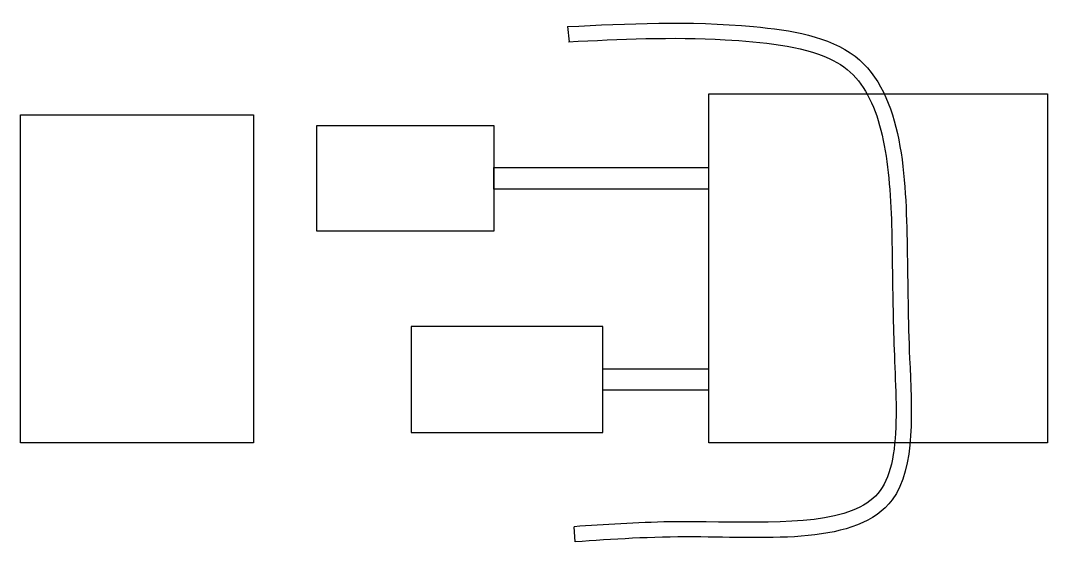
# Model space of a CAD drawing. Extents: x 78.99 to 81.01, y 74.85 to 75.89.
import ezdxf

# ---------------------------------------------------------------- set-up
doc = ezdxf.new("R2010")
doc.units = 0
doc.header["$MEASUREMENT"] = 0
doc.layers.add('A-MOBILIA', color=2, linetype='CONTINUOUS')
doc.layers.add('ESC1-50', color=1, linetype='CONTINUOUS')

msp = doc.modelspace()

# ---------------------------------------------------------------- linework, layer by layer
at = {"layer": 'A-MOBILIA'}
for points in [[(80.3441, 75.7433), (81.0126, 75.7433), (81.0126, 75.0546), (80.3441, 75.0546)], [(78.9862, 75.7016), (79.4458, 75.7016), (79.4458, 75.0546), (78.9862, 75.0546)], [(79.5711, 75.6807), (79.92, 75.6807), (79.92, 75.472), (79.5711, 75.472)], [(79.757, 75.0754), (80.1352, 75.0754), (80.1352, 75.2842), (79.757, 75.2842)]]:
    msp.add_lwpolyline(points, close=True, dxfattribs=at)
at = {"layer": 'ESC1-50'}
for p, q in [((80.0658, 75.8757), (80.0688, 75.8458)), ((80.0805, 74.8596), (80.0785, 74.8895))]:
    msp.add_line(p, q, dxfattribs=at)
for points in [[(80.3441, 75.5551), (79.92, 75.5551), (79.92, 75.5977), (80.3441, 75.5977)], [(80.3441, 75.1585), (80.1352, 75.1585), (80.1352, 75.2011), (80.3441, 75.2011)]]:
    msp.add_lwpolyline(points, dxfattribs=at)
msp.add_spline([(80.0658, 75.8757), (80.4326, 75.8757), (80.6331, 75.8171), (80.7358, 75.4409), (80.7406, 75.2211), (80.7064, 74.9426), (80.3152, 74.8694), (80.0805, 74.8596)], degree=3, dxfattribs=at)
msp.add_open_spline([(80.0673, 75.8458), (80.1694, 75.8508), (80.2703, 75.8558), (80.4485, 75.8457), (80.5275, 75.8381), (80.6243, 75.7933), (80.6505, 75.7624), (80.6878, 75.6715), (80.697, 75.6139), (80.7061, 75.4915), (80.706, 75.4282), (80.7077, 75.3124), (80.7091, 75.2552), (80.7147, 75.1281), (80.7163, 75.0618), (80.6931, 74.9642), (80.6708, 74.9384), (80.5425, 74.8878), (80.3896, 74.9012), (80.2005, 74.8978), (80.1392, 74.8937), (80.0785, 74.8895)], degree=3, knots=[0, 0, 0, 0, 0.314532, 0.314532, 0.528016, 0.528016, 0.693324, 0.693324, 0.858632, 0.858632, 1.035209, 1.035209, 1.211786, 1.211786, 1.388363, 1.388363, 1.56494, 1.56494, 1.907205, 1.907205, 2.098927, 2.098927, 2.098927, 2.098927], dxfattribs=at)

doc.saveas('drawing.dxf')
